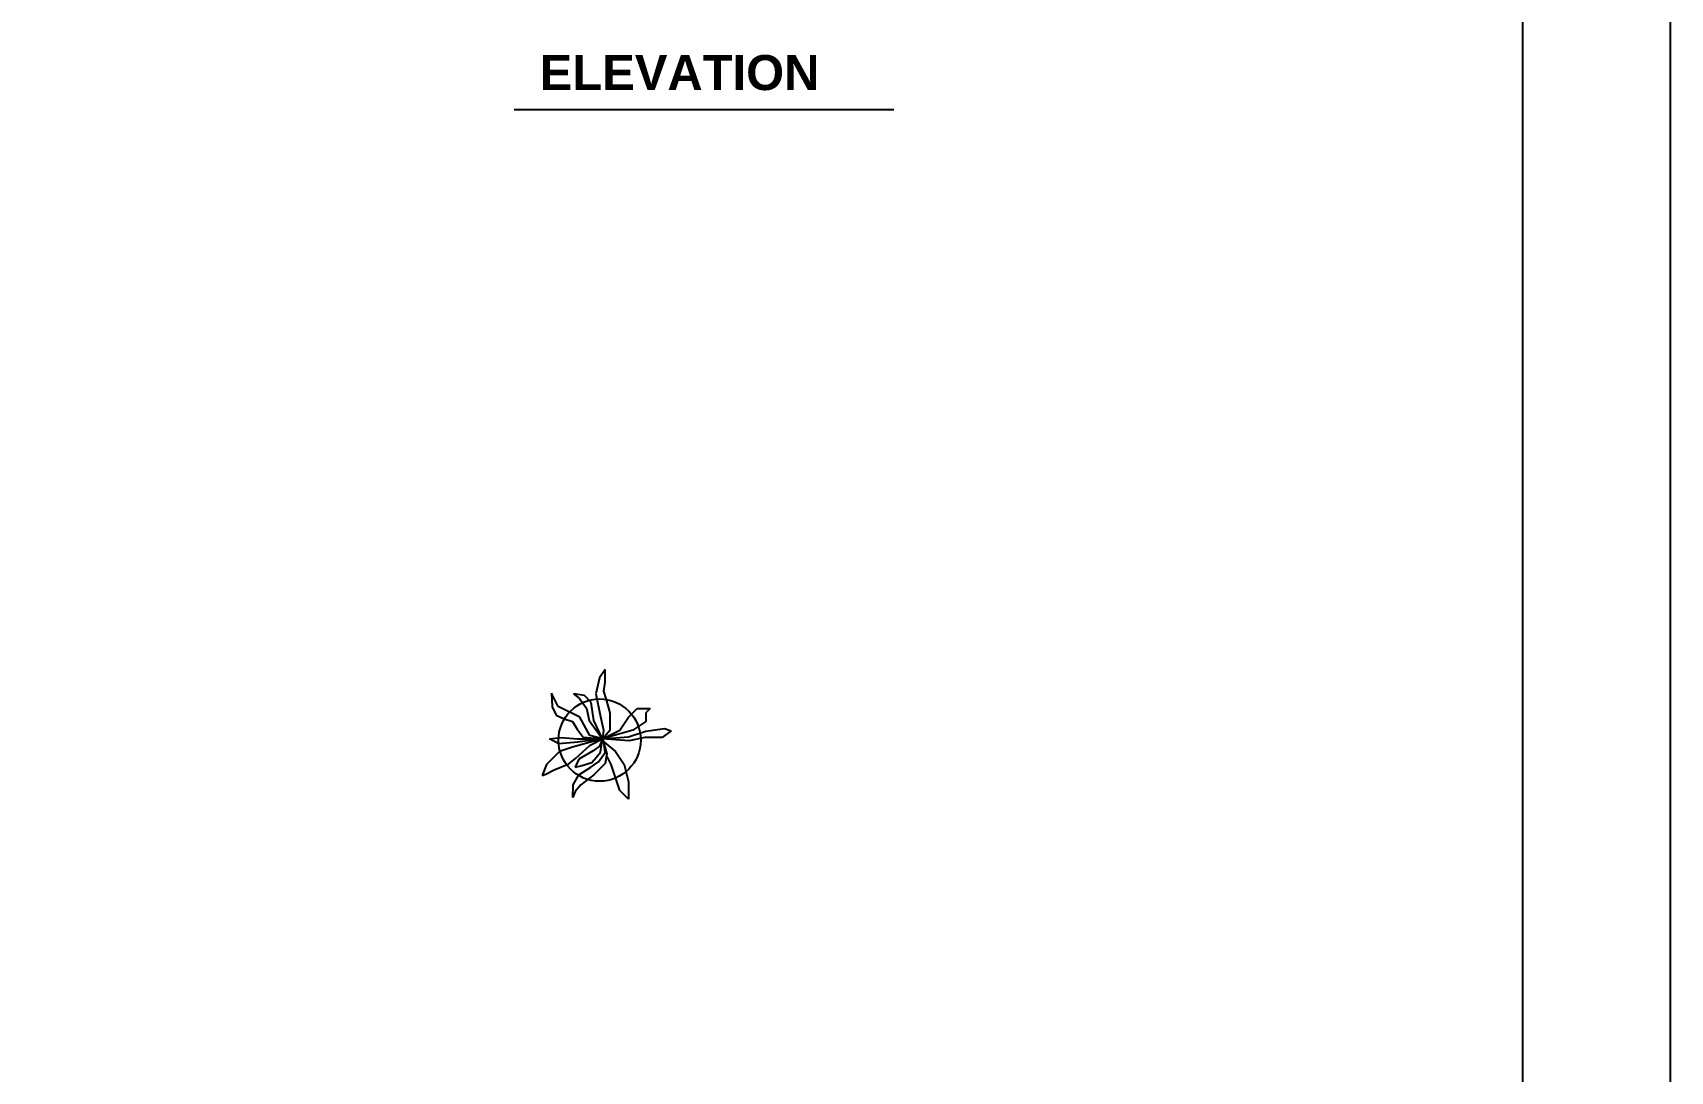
# Model space of a CAD drawing. Header units: inches. Extents: x 6.7 to 49.2, y 11 to 35.8.
# Drawn here: x 45.465 to 49.21, y 28.474 to 30.847 of the extents above; entities that cross this region are included whole.
import ezdxf

# ---------------------------------------------------------------- set-up
doc = ezdxf.new("R2010")
doc.units = ezdxf.units.IN
doc.header["$MEASUREMENT"] = 0
doc.layers.add('02', color=2, linetype='Continuous')
doc.layers.add('kadrbm', color=4, linetype='Continuous')
doc.styles.add('HT', font='swisseb.ttf')

# ---------------------------------------------------------------- blocks, each defined once
blk = doc.blocks.new('kadrbm')
at = {"layer": 'kadrbm', "color": 4}
blk.add_lwpolyline([(0, 0), (0, 24.7972), (21, 24.7972), (21, 0), (0, 0)], close=True, dxfattribs=at)
blk.add_lwpolyline([(20.6631, 0.3257), (20.6631, 24.4603), (0.3369, 24.4603), (0.3369, 0.3257), (20.6631, 0.3257)], dxfattribs=at)

msp = doc.modelspace()

# ---------------------------------------------------------------- linework, layer by layer
at = {"layer": '02'}
for p, q in [((46.566, 30.672), (47.4346, 30.672)), ((46.7739, 29.3923), (46.7611, 29.3729)), ((46.7739, 29.3632), (46.7739, 29.3923)), ((46.7611, 29.3729), (46.753, 29.3369)), ((46.7711, 29.3427), (46.7739, 29.3632)), ((46.6513, 29.3379), (46.6531, 29.3067)), ((46.6667, 29.3077), (46.6513, 29.3379)), ((46.7266, 29.333), (46.7021, 29.3369)), ((46.7021, 29.3369), (46.7157, 29.3262)), ((46.7157, 29.3262), (46.7312, 29.3038)), ((46.7421, 29.3165), (46.7266, 29.333)), ((46.753, 29.3369), (46.763, 29.2882)), ((46.7766, 29.3262), (46.7711, 29.3427)), ((46.7857, 29.2931), (46.7766, 29.3262)), ((46.6531, 29.3067), (46.6622, 29.2882)), ((46.6622, 29.2882), (46.6803, 29.2795)), ((46.7166, 29.2834), (46.6667, 29.3077)), ((46.7393, 29.2415), (46.7166, 29.2834)), ((46.7312, 29.3038), (46.7375, 29.2756)), ((46.7484, 29.2756), (46.7421, 29.3165)), ((46.763, 29.2882), (46.7702, 29.2532)), ((46.7857, 29.2542), (46.7857, 29.2931)), ((46.8079, 29.2538), (46.8276, 29.2835)), ((46.8276, 29.2835), (46.8473, 29.3032)), ((46.8473, 29.3032), (46.877, 29.3032)), ((46.877, 29.3032), (46.8671, 29.2933)), ((46.8671, 29.2933), (46.8671, 29.2736)), ((46.6803, 29.2795), (46.6994, 29.2737)), ((46.6994, 29.2737), (46.7103, 29.2561)), ((46.7103, 29.2561), (46.7239, 29.2377)), ((46.7375, 29.2756), (46.7684, 29.2341)), ((46.7684, 29.2341), (46.7484, 29.2756)), ((46.7684, 29.2341), (46.7857, 29.2542)), ((46.7684, 29.2341), (46.8079, 29.2538)), ((46.8375, 29.2538), (46.7684, 29.2341)), ((46.7702, 29.2532), (46.7684, 29.2341)), ((46.8274, 29.2386), (46.8674, 29.2513)), ((46.8671, 29.2736), (46.8375, 29.2538)), ((46.8674, 29.2513), (46.9101, 29.2571)), ((46.9255, 29.2522), (46.9046, 29.2367)), ((46.9101, 29.2571), (46.9255, 29.2522)), ((46.6467, 29.2337), (46.674, 29.2367)), ((46.6685, 29.2221), (46.6467, 29.2337)), ((46.7121, 29.226), (46.6685, 29.2221)), ((46.6993, 29.2144), (46.6696, 29.2045)), ((46.674, 29.2367), (46.7112, 29.2337)), ((46.7684, 29.2341), (46.6993, 29.2144)), ((46.7067, 29.189), (46.7403, 29.2192)), ((46.7112, 29.2337), (46.7684, 29.2341)), ((46.7684, 29.2341), (46.7121, 29.226)), ((46.7466, 29.2065), (46.7139, 29.1871)), ((46.7239, 29.2377), (46.7684, 29.2341)), ((46.7684, 29.2341), (46.7393, 29.2415)), ((46.7403, 29.2192), (46.7684, 29.2341)), ((46.7611, 29.2172), (46.7466, 29.2065)), ((46.7684, 29.2341), (46.7611, 29.2172)), ((46.7639, 29.2036), (46.7684, 29.2341)), ((46.7684, 29.2341), (46.8274, 29.2386)), ((46.7684, 29.2341), (46.7784, 29.1997)), ((46.8293, 29.2289), (46.7684, 29.2341)), ((46.7739, 29.2026), (46.7711, 29.2269)), ((46.7711, 29.2269), (46.798, 29.2045)), ((46.8647, 29.2367), (46.8293, 29.2289)), ((46.9046, 29.2367), (46.8647, 29.2367)), ((46.64, 29.1749), (46.6304, 29.1501)), ((46.6696, 29.2045), (46.64, 29.1749)), ((46.6576, 29.1627), (46.6912, 29.1764)), ((46.6912, 29.1764), (46.7067, 29.189)), ((46.7139, 29.1871), (46.7057, 29.1686)), ((46.7057, 29.1686), (46.7185, 29.1724)), ((46.7139, 29.1511), (46.7412, 29.1686)), ((46.7185, 29.1724), (46.7439, 29.1793)), ((46.7412, 29.1686), (46.7593, 29.1812)), ((46.7439, 29.1793), (46.7539, 29.1909)), ((46.7739, 29.1773), (46.7484, 29.1511)), ((46.7539, 29.1909), (46.7639, 29.2036)), ((46.7593, 29.1812), (46.7739, 29.2026)), ((46.7784, 29.1997), (46.7739, 29.1773)), ((46.7881, 29.1749), (46.7782, 29.1946)), ((46.798, 29.1453), (46.7881, 29.1749)), ((46.798, 29.2045), (46.8177, 29.1749)), ((46.8177, 29.1749), (46.8276, 29.1354)), ((46.6304, 29.1501), (46.6386, 29.153)), ((46.6386, 29.153), (46.6576, 29.1627)), ((46.7012, 29.1287), (46.7139, 29.1511)), ((46.7484, 29.1511), (46.7185, 29.1287)), ((46.8079, 29.1156), (46.798, 29.1453)), ((46.8276, 29.1354), (46.8276, 29.0959)), ((46.7003, 29.0995), (46.7012, 29.1287)), ((46.7057, 29.1131), (46.7003, 29.0995)), ((46.7185, 29.1287), (46.7057, 29.1131)), ((46.8276, 29.0959), (46.8079, 29.1156))]:
    msp.add_line(p, q, dxfattribs=at)
msp.add_circle((46.7615, 29.2308), 0.094, dxfattribs=at)

# ---------------------------------------------------------------- block references
at = {"layer": 'kadrbm'}
msp.add_blockref('kadrbm', (28.2096, 11.046), dxfattribs=at)

# ---------------------------------------------------------------- texts
at = {"layer": '02', "style": 'HT'}
msp.add_text('ELEVATION', height=0.08, dxfattribs=at).set_placement((46.6247, 30.7165))

doc.saveas('drawing.dxf')
